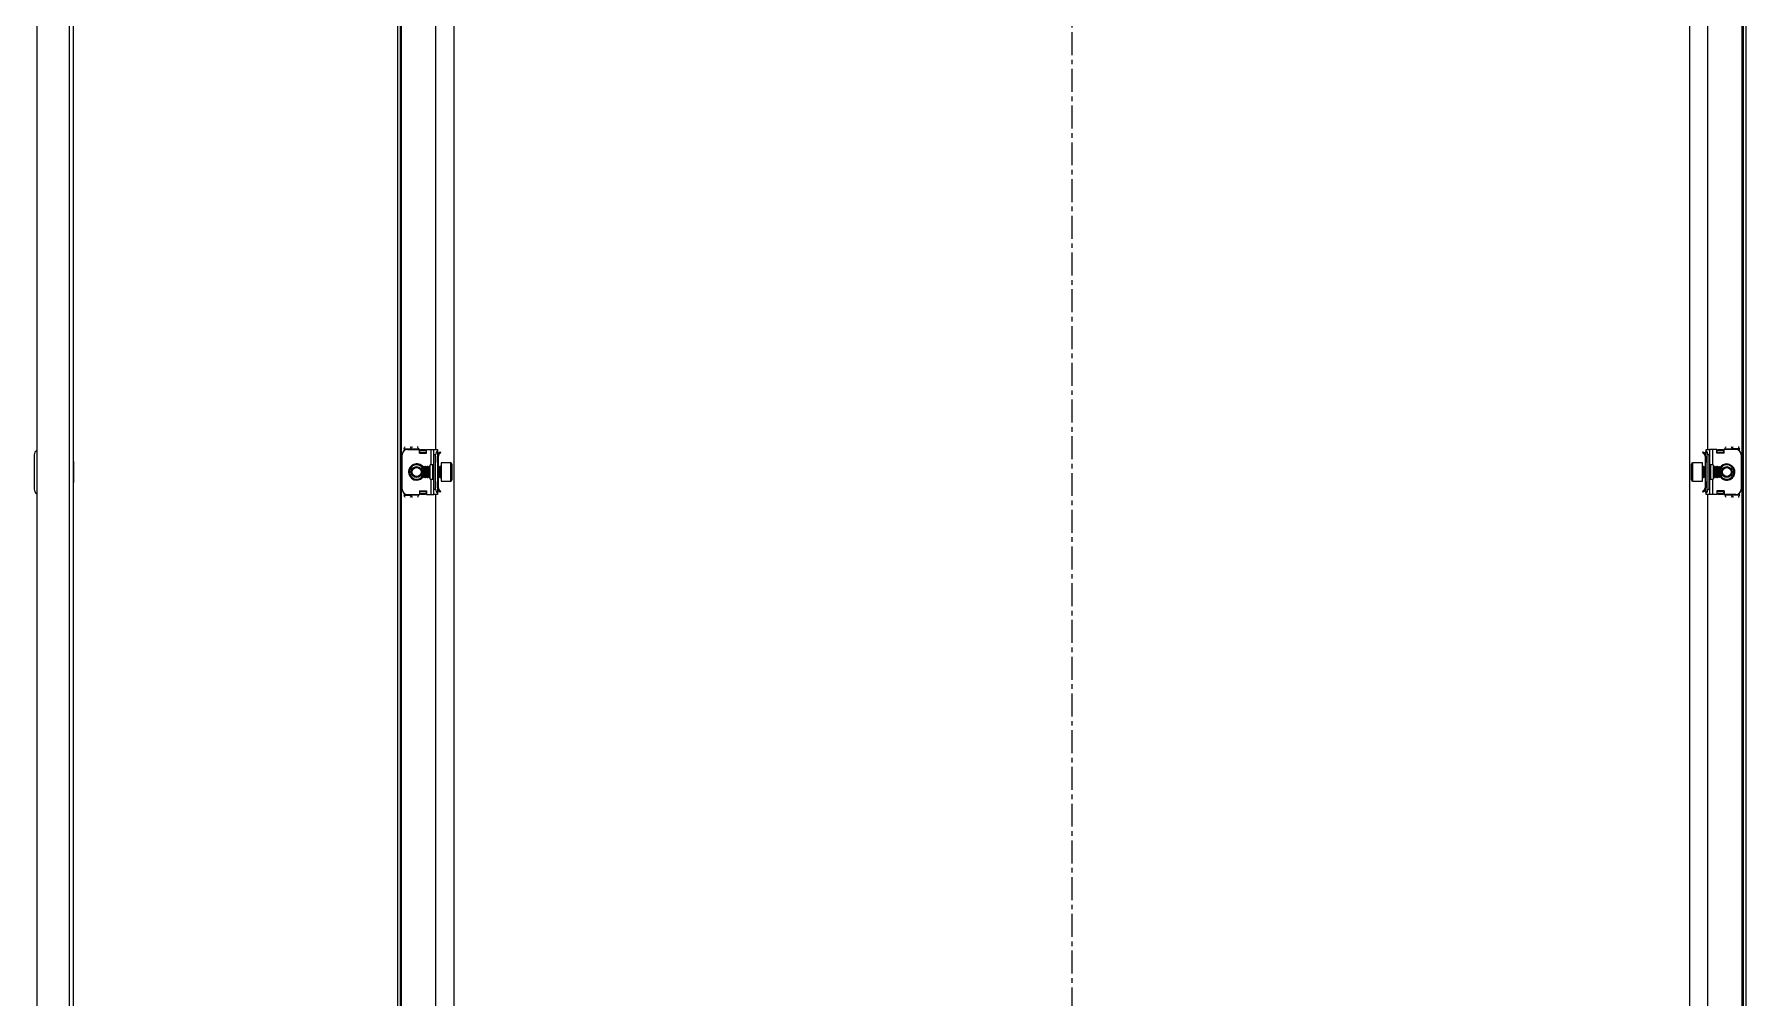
# Model space of a CAD drawing. Header units: millimetres. Extents: x -261 to 1716, y -869 to 1304.
# Drawn here: x 768 to 1715, y 238 to 771 of the extents above; entities that cross this region are included whole.
import ezdxf

# ---------------------------------------------------------------- set-up
doc = ezdxf.new("R2010")
doc.units = ezdxf.units.MM
doc.linetypes.add('CENTERX2', pattern=[20.32, 12.7, -2.54, 2.54, -2.54])
doc.layers.add('FORMAT', color=7, linetype='Continuous')

msp = doc.modelspace()

# ---------------------------------------------------------------- linework, layer by layer
at = {"color": 7, "linetype": 'Continuous', "lineweight": 25}
for p, q in [((769.88, 1196.92), (769.88, -764.08)), ((789.88, 1194.82), (789.88, -761.98)), ((969.5, -764.08), (969.5, 1196.92)), ((971, -764.08), (971, 1196.92)), ((1714, 1196.92), (1714, -764.08)), ((1715.5, 1196.92), (1715.5, -764.08)), ((1000.5, 1165.92), (1000.5, -733.08)), ((1684.5, -733.08), (1684.5, 1165.92)), ((990.5, 1116.42), (990.5, 541.42)), ((1694.5, 541.42), (1694.5, 1116.42)), ((973, 541.67), (973, 540.66)), ((975, 541.42), (981.5, 541.42)), ((981, 541.67), (981, 541.42)), ((981.5, 539.42), (981.5, 541.42)), ((981.7, 541.31), (981.5, 541.31)), ((981.7, 539.42), (981.7, 541.31)), ((981.75, 541.05), (982.25, 541.4)), ((982.25, 541.05), (981.75, 540.69)), ((981.75, 540.69), (981.75, 541.05)), ((981.75, 539.78), (981.75, 540.69)), ((982.25, 541.4), (982.25, 541.05)), ((982.25, 541.4), (984.75, 541.4)), ((982.25, 541.05), (984.75, 541.05)), ((984.75, 541.05), (984.75, 541.4)), ((984.75, 541.4), (985.25, 541.05)), ((985.25, 540.69), (984.75, 541.05)), ((985.25, 541.05), (985.25, 540.69)), ((985.25, 540.69), (985.25, 539.78)), ((985.5, 539.42), (985.5, 541.42)), ((985.5, 541.42), (988, 541.42)), ((988, 541.42), (989.5, 541.42)), ((989.5, 541.42), (991.5, 541.42)), ((989.5, 538.42), (989.5, 541.42)), ((991.5, 541.42), (991.5, 540.66)), ((991.5, 540.66), (991.5, 517.19)), ((991.5, 540.34), (991.71, 540.13)), ((992.08, 539.09), (993.06, 540.06)), ((993.06, 540.06), (993.41, 539.71)), ((1691.94, 540.06), (1691.58, 539.71)), ((1692.91, 539.09), (1691.94, 540.06)), ((1693.29, 540.13), (1693.5, 540.34)), ((1693.5, 541.42), (1695.5, 541.42)), ((1693.5, 540.66), (1693.5, 541.42)), ((1693.5, 517.19), (1693.5, 540.66)), ((1695.5, 541.42), (1695.5, 538.42)), ((1697, 541.42), (1695.5, 541.42)), ((1699.5, 541.42), (1697, 541.42)), ((1699.5, 539.42), (1699.5, 541.42)), ((1699.75, 541.05), (1700.25, 541.4)), ((1700.25, 541.05), (1699.75, 540.69)), ((1699.75, 540.69), (1699.75, 541.05)), ((1699.75, 539.78), (1699.75, 540.69)), ((1700.25, 541.4), (1700.25, 541.05)), ((1700.25, 541.4), (1702.75, 541.4)), ((1700.25, 541.05), (1702.75, 541.05)), ((1702.75, 541.05), (1702.75, 541.4)), ((1702.75, 541.4), (1703.25, 541.05)), ((1703.25, 540.69), (1702.75, 541.05)), ((1703.25, 541.05), (1703.25, 540.69)), ((1703.25, 540.69), (1703.25, 539.78)), ((1703.3, 541.31), (1703.3, 539.42)), ((1703.5, 541.31), (1703.3, 541.31)), ((1703.5, 539.42), (1703.5, 541.42)), ((1710, 541.42), (1703.5, 541.42)), ((1704, 541.42), (1704, 541.67)), ((1712, 540.66), (1712, 541.67)), ((768.38, 538.42), (768.38, 519.42)), ((790.13, 534.71), (789.88, 534.71)), ((790.13, 534.71), (790.13, 533.99)), ((790.13, 533.99), (790.13, 523.14)), ((972, 519.42), (972, 538.42)), ((981.5, 539.42), (985.5, 539.42)), ((981.75, 539.42), (981.75, 539.78)), ((984.05, 531.92), (983.5, 531.37)), ((983.5, 531.37), (983.5, 527.61)), ((984.11, 531.92), (984.05, 531.92)), ((984.05, 531.92), (984.05, 527.31)), ((984.5, 531.37), (984.11, 531.92)), ((984.11, 531.92), (984.11, 531.45)), ((984.11, 531.45), (984.11, 525.92)), ((984.89, 531.92), (984.5, 531.37)), ((984.5, 531.37), (984.5, 530.98)), ((984.5, 530.98), (984.5, 526.48)), ((985.11, 531.92), (984.89, 531.92)), ((984.89, 531.92), (984.89, 531.45)), ((984.89, 531.45), (984.89, 525.92)), ((985.5, 531.37), (985.11, 531.92)), ((985.11, 531.92), (985.11, 531.45)), ((985.11, 531.45), (985.11, 525.92)), ((985.25, 539.78), (985.25, 539.42)), ((985.89, 531.92), (985.5, 531.37)), ((985.5, 531.37), (985.5, 530.98)), ((985.5, 530.98), (985.5, 526.48)), ((986.11, 531.92), (985.89, 531.92)), ((985.89, 531.92), (985.89, 531.45)), ((985.89, 531.45), (985.89, 525.92)), ((986.5, 531.37), (986.11, 531.92)), ((986.11, 531.92), (986.11, 531.45)), ((986.11, 531.45), (986.11, 525.92)), ((986.89, 531.92), (986.5, 531.37)), ((986.5, 531.37), (986.5, 530.98)), ((986.5, 530.98), (986.5, 526.48)), ((987.11, 531.92), (986.89, 531.92)), ((986.89, 531.92), (986.89, 531.45)), ((986.89, 531.45), (986.89, 525.92)), ((987.5, 531.37), (987.11, 531.92)), ((987.11, 531.92), (987.11, 531.45)), ((987.11, 531.45), (987.11, 525.92)), ((989, 532.92), (987.5, 532.92)), ((987.5, 524.92), (987.5, 532.92)), ((989.5, 519.42), (989.5, 538.42)), ((990.5, 519.42), (990.5, 538.42)), ((992, 537.67), (991.5, 537.67)), ((991.5, 534.17), (991.5, 537.67)), ((992, 534.17), (991.5, 534.17)), ((991.89, 531.92), (991.5, 531.37)), ((992.11, 531.92), (991.89, 531.92)), ((991.89, 531.92), (991.89, 531.45)), ((991.89, 531.45), (991.89, 525.92)), ((992, 539.42), (992, 538.96)), ((992, 534.17), (992, 537.67)), ((992, 531.92), (992, 534.17)), ((992.44, 538.73), (992.08, 539.09)), ((992.5, 531.37), (992.11, 531.92)), ((992.11, 531.92), (992.11, 531.45)), ((992.11, 531.45), (992.11, 525.92)), ((992.44, 538.73), (993.41, 539.71)), ((992.89, 531.92), (992.5, 531.37)), ((992.5, 531.37), (992.5, 530.98)), ((992.5, 530.98), (992.5, 526.48)), ((993.25, 531.92), (992.89, 531.92)), ((992.89, 531.92), (992.89, 531.45)), ((992.89, 531.45), (992.89, 525.92)), ((998.9, 533.92), (993.5, 533.92)), ((993.5, 533.92), (993.5, 526.23)), ((999.5, 533.32), (999.5, 526.55)), ((1685.5, 524.52), (1685.5, 533.32)), ((1691.5, 533.92), (1686.1, 533.92)), ((1691.5, 523.92), (1691.5, 533.92)), ((1692.56, 538.73), (1691.58, 539.71)), ((1692.11, 531.92), (1691.75, 531.92)), ((1692.5, 531.37), (1692.11, 531.92)), ((1692.11, 531.45), (1692.11, 531.92)), ((1692.11, 525.92), (1692.11, 531.45)), ((1692.89, 531.92), (1692.5, 531.37)), ((1692.5, 530.98), (1692.5, 531.37)), ((1692.5, 526.48), (1692.5, 530.98)), ((1692.56, 538.73), (1692.91, 539.09)), ((1693.11, 531.92), (1692.89, 531.92)), ((1692.89, 531.45), (1692.89, 531.92)), ((1692.89, 525.92), (1692.89, 531.45)), ((1693, 539.42), (1693, 539.03)), ((1693, 537.67), (1693.5, 537.67)), ((1693, 537.67), (1693, 534.17)), ((1693.5, 534.17), (1693, 534.17)), ((1693, 534.17), (1693, 531.92)), ((1693.5, 531.37), (1693.11, 531.92)), ((1693.11, 531.45), (1693.11, 531.92)), ((1693.11, 525.92), (1693.11, 531.45)), ((1693.5, 537.67), (1693.5, 534.17)), ((1694.5, 538.42), (1694.5, 519.42)), ((1695.5, 538.42), (1695.5, 519.42)), ((1697.5, 532.92), (1696, 532.92)), ((1697.5, 532.92), (1697.5, 524.92)), ((1697.89, 531.92), (1697.5, 531.37)), ((1698.11, 531.92), (1697.89, 531.92)), ((1697.89, 531.45), (1697.89, 531.92)), ((1697.89, 525.92), (1697.89, 531.45)), ((1698.5, 531.37), (1698.11, 531.92)), ((1698.11, 531.45), (1698.11, 531.92)), ((1698.11, 525.92), (1698.11, 531.45)), ((1698.89, 531.92), (1698.5, 531.37)), ((1698.5, 530.98), (1698.5, 531.37)), ((1698.5, 526.48), (1698.5, 530.98)), ((1699.11, 531.92), (1698.89, 531.92)), ((1698.89, 531.45), (1698.89, 531.92)), ((1698.89, 525.92), (1698.89, 531.45)), ((1699.5, 531.37), (1699.11, 531.92)), ((1699.11, 531.45), (1699.11, 531.92)), ((1699.11, 525.92), (1699.11, 531.45)), ((1703.5, 539.42), (1699.5, 539.42)), ((1699.89, 531.92), (1699.5, 531.37)), ((1699.5, 530.98), (1699.5, 531.37)), ((1699.5, 526.48), (1699.5, 530.98)), ((1699.75, 539.42), (1699.75, 539.78)), ((1700.11, 531.92), (1699.89, 531.92)), ((1699.89, 531.45), (1699.89, 531.92)), ((1699.89, 525.92), (1699.89, 531.45)), ((1700.5, 531.37), (1700.11, 531.92)), ((1700.11, 531.45), (1700.11, 531.92)), ((1700.11, 525.92), (1700.11, 531.45)), ((1700.89, 531.92), (1700.5, 531.37)), ((1700.5, 530.98), (1700.5, 531.37)), ((1700.5, 526.48), (1700.5, 530.98)), ((1700.94, 531.92), (1700.89, 531.92)), ((1700.89, 531.45), (1700.89, 531.92)), ((1700.89, 525.92), (1700.89, 531.45)), ((1701.5, 531.37), (1700.94, 531.92)), ((1700.94, 525.92), (1700.94, 531.92)), ((1701.5, 526.48), (1701.5, 531.37)), ((1703.25, 539.78), (1703.25, 539.42)), ((1713, 538.42), (1713, 519.42)), ((789.88, 523.14), (790.13, 523.14)), ((983.5, 527.61), (983.5, 526.48)), ((983.5, 526.48), (984.05, 525.92)), ((984.05, 527.31), (984.05, 525.92)), ((984.05, 525.92), (984.11, 525.92)), ((984.11, 525.92), (984.5, 526.48)), ((984.5, 526.48), (984.89, 525.92)), ((984.89, 525.92), (985.11, 525.92)), ((985.11, 525.92), (985.5, 526.48)), ((985.5, 526.48), (985.89, 525.92)), ((985.89, 525.92), (986.11, 525.92)), ((986.11, 525.92), (986.5, 526.48)), ((986.5, 526.48), (986.89, 525.92)), ((986.89, 525.92), (987.11, 525.92)), ((987.11, 525.92), (987.5, 526.48)), ((987.5, 524.92), (989, 524.92)), ((991.5, 526.48), (991.89, 525.92)), ((991.5, 523.67), (992, 523.67)), ((991.5, 520.17), (991.5, 523.67)), ((991.89, 525.92), (992.11, 525.92)), ((992, 523.67), (992, 525.92)), ((992, 520.17), (992, 523.67)), ((992.11, 525.92), (992.5, 526.48)), ((992.5, 526.48), (992.89, 525.92)), ((992.89, 525.92), (993.25, 525.92)), ((993.5, 526.23), (993.5, 523.92)), ((993.5, 523.92), (998.9, 523.92)), ((999.5, 526.55), (999.5, 524.52)), ((1686.1, 523.92), (1691.5, 523.92)), ((1691.75, 525.92), (1692.11, 525.92)), ((1692.11, 525.92), (1692.5, 526.48)), ((1692.5, 526.48), (1692.89, 525.92)), ((1692.89, 525.92), (1693.11, 525.92)), ((1693, 525.92), (1693, 523.67)), ((1693, 523.67), (1693.5, 523.67)), ((1693, 523.67), (1693, 520.17)), ((1693.11, 525.92), (1693.5, 526.48)), ((1693.5, 523.67), (1693.5, 520.17)), ((1696, 524.92), (1697.5, 524.92)), ((1697.5, 526.48), (1697.89, 525.92)), ((1697.89, 525.92), (1698.11, 525.92)), ((1698.11, 525.92), (1698.5, 526.48)), ((1698.5, 526.48), (1698.89, 525.92)), ((1698.89, 525.92), (1699.11, 525.92)), ((1699.11, 525.92), (1699.5, 526.48)), ((1699.5, 526.48), (1699.89, 525.92)), ((1699.89, 525.92), (1700.11, 525.92)), ((1700.11, 525.92), (1700.5, 526.48)), ((1700.5, 526.48), (1700.89, 525.92)), ((1700.89, 525.92), (1700.94, 525.92)), ((1700.94, 525.92), (1701.5, 526.48)), ((973, 517.19), (973, 516.17)), ((975, 516.42), (981.5, 516.42)), ((981, 516.42), (981, 516.17)), ((981.5, 518.42), (981.5, 516.42)), ((981.5, 518.42), (985.5, 518.42)), ((981.5, 516.54), (981.7, 516.54)), ((981.7, 516.54), (981.7, 518.42)), ((981.75, 518.07), (981.75, 518.42)), ((981.75, 517.16), (981.75, 518.07)), ((981.75, 517.16), (982.25, 516.8)), ((981.75, 516.8), (981.75, 517.16)), ((982.25, 516.45), (981.75, 516.8)), ((984.75, 516.8), (982.25, 516.8)), ((982.25, 516.8), (982.25, 516.45)), ((984.75, 516.45), (982.25, 516.45)), ((984.75, 516.8), (985.25, 517.16)), ((984.75, 516.45), (984.75, 516.8)), ((985.25, 516.8), (984.75, 516.45)), ((985.25, 518.42), (985.25, 518.07)), ((985.25, 518.07), (985.25, 517.16)), ((985.25, 517.16), (985.25, 516.8)), ((985.5, 518.42), (985.5, 516.42)), ((985.5, 516.42), (988, 516.42)), ((988, 516.42), (989.5, 516.42)), ((989.5, 516.42), (989.5, 519.42)), ((991.5, 516.42), (989.5, 516.42)), ((990.5, 516.42), (990.5, -83.58)), ((992, 520.17), (991.5, 520.17)), ((991.71, 517.72), (991.5, 517.51)), ((991.5, 517.19), (991.5, 516.42)), ((992, 518.42), (992, 518.82)), ((992.44, 519.11), (992.08, 518.76)), ((992.08, 518.76), (993.06, 517.78)), ((992.44, 519.11), (993.41, 518.14)), ((993.06, 517.78), (993.41, 518.14)), ((1692.56, 519.11), (1691.58, 518.14)), ((1691.94, 517.78), (1691.58, 518.14)), ((1692.91, 518.76), (1691.94, 517.78)), ((1692.56, 519.11), (1692.91, 518.76)), ((1693, 520.17), (1693.5, 520.17)), ((1693, 518.42), (1693, 518.88)), ((1693.5, 517.51), (1693.29, 517.72)), ((1693.5, 516.42), (1693.5, 517.19)), ((1695.5, 516.42), (1693.5, 516.42)), ((1694.5, -83.58), (1694.5, 516.42)), ((1695.5, 519.42), (1695.5, 516.42)), ((1697, 516.42), (1695.5, 516.42)), ((1699.5, 516.42), (1697, 516.42)), ((1703.5, 518.42), (1699.5, 518.42)), ((1699.5, 518.42), (1699.5, 516.42)), ((1699.75, 518.07), (1699.75, 518.42)), ((1699.75, 517.16), (1699.75, 518.07)), ((1699.75, 517.16), (1700.25, 516.8)), ((1699.75, 516.8), (1699.75, 517.16)), ((1700.25, 516.45), (1699.75, 516.8)), ((1702.75, 516.8), (1700.25, 516.8)), ((1700.25, 516.8), (1700.25, 516.45)), ((1702.75, 516.45), (1700.25, 516.45)), ((1702.75, 516.8), (1703.25, 517.16)), ((1702.75, 516.45), (1702.75, 516.8)), ((1703.25, 516.8), (1702.75, 516.45)), ((1703.25, 518.42), (1703.25, 518.07)), ((1703.25, 518.07), (1703.25, 517.16)), ((1703.25, 517.16), (1703.25, 516.8)), ((1703.3, 518.42), (1703.3, 516.54)), ((1703.3, 516.54), (1703.5, 516.54)), ((1703.5, 518.42), (1703.5, 516.42)), ((1710, 516.42), (1703.5, 516.42)), ((1704, 516.17), (1704, 516.42)), ((1712, 516.17), (1712, 517.19))]:
    msp.add_line(p, q, dxfattribs=at)
at = {"color": 8, "linetype": 'Continuous', "lineweight": 18}
for p, q in [((787.78, 1196.92), (787.78, -764.08)), ((971.6, -761.98), (971.6, 1194.82)), ((1713.4, 1194.82), (1713.4, -761.98)), ((973, 541.67), (977, 541.67)), ((977, 541.67), (981, 541.67)), ((988, 532.92), (988, 541.42)), ((991.5, 539.92), (991.71, 540.13)), ((1693.5, 539.92), (1693.29, 540.13)), ((1697, 541.42), (1697, 532.92)), ((1704, 541.67), (1708, 541.67)), ((1712, 541.67), (1708, 541.67)), ((985.25, 539.78), (981.75, 539.78)), ((989, 524.92), (989, 532.92)), ((990.5, 538.42), (989.5, 538.42)), ((991.5, 539.42), (992, 539.42)), ((993.25, 525.92), (993.25, 531.92)), ((998.9, 526.23), (998.9, 533.92)), ((1686.1, 533.92), (1686.1, 523.92)), ((1691.75, 531.92), (1691.75, 527.31)), ((1693.5, 539.42), (1693, 539.42)), ((1695.5, 538.42), (1694.5, 538.42)), ((1696, 532.92), (1696, 524.92)), ((1703.25, 539.78), (1699.75, 539.78)), ((988, 516.42), (988, 524.92)), ((998.9, 523.92), (998.9, 526.23)), ((1691.75, 527.31), (1691.75, 525.92)), ((1697, 524.92), (1697, 516.42)), ((973, 516.17), (977, 516.17)), ((981, 516.17), (977, 516.17)), ((981.75, 518.07), (985.25, 518.07)), ((989.5, 519.42), (990.5, 519.42)), ((991.5, 518.42), (992, 518.42)), ((991.5, 517.92), (991.71, 517.72)), ((1693.5, 518.42), (1693, 518.42)), ((1693.5, 517.92), (1693.29, 517.72)), ((1694.5, 519.42), (1695.5, 519.42)), ((1699.75, 518.07), (1703.25, 518.07)), ((1708, 516.17), (1704, 516.17)), ((1712, 516.17), (1708, 516.17))]:
    msp.add_line(p, q, dxfattribs=at)
at = {"color": 7, "linetype": 'Continuous', "lineweight": 25}
for centre, radius in [((980, 528.92), 3), ((980, 528.92), 2.76), ((980, 528.92), 2.45), ((1705, 528.92), 3), ((1705, 528.92), 2.76), ((1705, 528.92), 2.45)]:
    msp.add_circle(centre, radius, dxfattribs=at)
for centre, radius, start, end in [((771.38, 538.42), 3, 120, 180), ((975, 538.42), 3, 90, 180), ((993.5, 538.42), 3, 131.81031, 180), ((991, 539.42), 1, 360, 45), ((1694, 539.42), 1, 135, 180), ((1691.5, 538.42), 3, 360, 48.18969), ((1710, 538.42), 3, 360, 90), ((980, 528.92), 4, 90, 331.04498), ((980, 528.92), 4, 28.95502, 90), ((989, 533.42), 0.5, 270, 0), ((993.25, 532.17), 0.25, 270, 0), ((998.9, 533.32), 0.6, 0, 90), ((1686.1, 533.32), 0.6, 90, 180), ((1691.75, 532.17), 0.25, 180, 270), ((1696, 533.42), 0.5, 180, 270), ((1705, 528.92), 4, 270, 151.04498), ((989, 524.42), 0.5, 360, 90), ((993.25, 525.67), 0.25, 360, 90), ((998.9, 524.52), 0.6, 270, 360), ((1686.1, 524.52), 0.6, 180, 270), ((1691.75, 525.67), 0.25, 90, 180), ((1696, 524.42), 0.5, 90, 180), ((1705, 528.92), 4, 208.95502, 270), ((771.38, 519.42), 3, 180, 240), ((975, 519.42), 3, 180, 270), ((993.5, 519.42), 3, 180, 228.18969), ((991, 518.42), 1, 315, 0), ((1694, 518.42), 1, 180, 225), ((1691.5, 519.42), 3, 311.81031, 360), ((1710, 519.42), 3, 270, 360)]:
    msp.add_arc(centre, radius, start, end, dxfattribs=at)
at = {"color": 8, "linetype": 'Continuous', "lineweight": 18}
for centre, start, end in [((980, 528.92), 35.46217, 270), ((1705, 528.92), 215.46217, 90), ((1705, 528.92), 90, 144.53783), ((980, 528.92), 270, 324.53783)]:
    msp.add_arc(centre, 4.5, start, end, dxfattribs=at)
at = {"color": 7, "linetype": 'Continuous', "lineweight": 25}
for points, knots in [([(973, 541.67), (973.09, 541.92), (973.28, 542.41), (973.48, 542.8), (973.57, 543)], [0, 0, 0, 0, 0.502065, 1, 1, 1, 1]), ([(976.43, 542.99), (976.51, 542.83), (976.68, 542.48), (976.87, 541.99), (976.98, 541.71), (977, 541.67)], [0, 0, 0, 0, 0.415483, 0.917152, 1, 1, 1, 1]), ([(977, 541.67), (977.09, 541.92), (977.28, 542.41), (977.48, 542.8), (977.57, 543)], [0, 0, 0, 0, 0.502065, 1, 1, 1, 1]), ([(980.43, 542.99), (980.51, 542.83), (980.68, 542.48), (980.87, 541.99), (980.98, 541.71), (981, 541.67)], [0, 0, 0, 0, 0.415483, 0.917152, 1, 1, 1, 1]), ([(1704, 541.67), (1704.09, 541.92), (1704.28, 542.41), (1704.48, 542.8), (1704.57, 543)], [0, 0, 0, 0, 0.502065, 1, 1, 1, 1]), ([(1707.43, 542.99), (1707.51, 542.83), (1707.68, 542.48), (1707.87, 541.99), (1707.98, 541.71), (1708, 541.67)], [0, 0, 0, 0, 0.415483, 0.917152, 1, 1, 1, 1]), ([(1708, 541.67), (1708.09, 541.92), (1708.28, 542.41), (1708.48, 542.8), (1708.57, 543)], [0, 0, 0, 0, 0.502065, 1, 1, 1, 1]), ([(1711.43, 542.99), (1711.51, 542.83), (1711.68, 542.48), (1711.87, 541.99), (1711.98, 541.71), (1712, 541.67)], [0, 0, 0, 0, 0.4154826, 0.9171518, 1, 1, 1, 1]), ([(992.08, 539.09), (991.93, 538.9), (991.63, 538.52), (991.5, 537.99), (991.5, 537.71), (991.5, 537.67)], [0, 0, 0, 0, 0.461863, 0.923726, 1, 1, 1, 1]), ([(992.44, 538.73), (992.32, 538.59), (992.14, 538.36), (992.02, 537.98), (992, 537.78), (992, 537.67)], [0, 0, 0, 0, 0.485042, 0.738404, 1, 1, 1, 1]), ([(1693, 537.67), (1692.98, 537.86), (1692.95, 538.15), (1692.76, 538.51), (1692.63, 538.66), (1692.56, 538.73)], [0, 0, 0, 0, 0.485042, 0.738404, 1, 1, 1, 1]), ([(1693.5, 537.67), (1693.47, 537.92), (1693.42, 538.4), (1693.13, 538.86), (1692.94, 539.06), (1692.91, 539.09)], [0, 0, 0, 0, 0.461863, 0.923726, 1, 1, 1, 1]), ([(973.57, 514.86), (973.49, 515.02), (973.32, 515.37), (973.13, 515.85), (973.01, 516.13), (973, 516.17)], [0, 0, 0, 0, 0.415483, 0.917152, 1, 1, 1, 1]), ([(977, 516.17), (976.9, 515.93), (976.71, 515.44), (976.52, 515.05), (976.43, 514.85)], [0, 0, 0, 0, 0.502065, 1, 1, 1, 1]), ([(977.57, 514.86), (977.49, 515.02), (977.32, 515.37), (977.13, 515.85), (977.01, 516.13), (977, 516.17)], [0, 0, 0, 0, 0.415483, 0.917152, 1, 1, 1, 1]), ([(981, 516.17), (980.9, 515.93), (980.71, 515.44), (980.52, 515.05), (980.43, 514.85)], [0, 0, 0, 0, 0.5020654, 1, 1, 1, 1]), ([(991.5, 520.17), (991.52, 519.93), (991.58, 519.45), (991.86, 518.99), (992.06, 518.79), (992.08, 518.76)], [0, 0, 0, 0, 0.461863, 0.923726, 1, 1, 1, 1]), ([(992, 520.17), (992.02, 519.98), (992.05, 519.69), (992.24, 519.34), (992.37, 519.19), (992.44, 519.11)], [0, 0, 0, 0, 0.485042, 0.738404, 1, 1, 1, 1]), ([(1692.56, 519.11), (1692.68, 519.26), (1692.86, 519.49), (1692.98, 519.87), (1692.99, 520.07), (1693, 520.17)], [0, 0, 0, 0, 0.485042, 0.738404, 1, 1, 1, 1]), ([(1692.91, 518.76), (1693.07, 518.95), (1693.37, 519.33), (1693.49, 519.85), (1693.5, 520.13), (1693.5, 520.17)], [0, 0, 0, 0, 0.461863, 0.923726, 1, 1, 1, 1]), ([(1704.57, 514.86), (1704.49, 515.02), (1704.32, 515.37), (1704.13, 515.85), (1704.01, 516.13), (1704, 516.17)], [0, 0, 0, 0, 0.415483, 0.917152, 1, 1, 1, 1]), ([(1708, 516.17), (1707.9, 515.93), (1707.71, 515.44), (1707.52, 515.05), (1707.43, 514.85)], [0, 0, 0, 0, 0.502065, 1, 1, 1, 1]), ([(1708.57, 514.86), (1708.49, 515.02), (1708.32, 515.37), (1708.13, 515.85), (1708.01, 516.13), (1708, 516.17)], [0, 0, 0, 0, 0.4154826, 0.9171518, 1, 1, 1, 1]), ([(1712, 516.17), (1711.9, 515.93), (1711.71, 515.44), (1711.52, 515.05), (1711.43, 514.85)], [0, 0, 0, 0, 0.502065, 1, 1, 1, 1])]:
    msp.add_open_spline(points, degree=3, knots=knots, dxfattribs=at)
at = {"layer": 'FORMAT', "linetype": 'CENTERX2', "lineweight": 18}
msp.add_line((1342.5, 1198.92), (1342.5, -766.08), dxfattribs=at)

doc.saveas('drawing.dxf')
